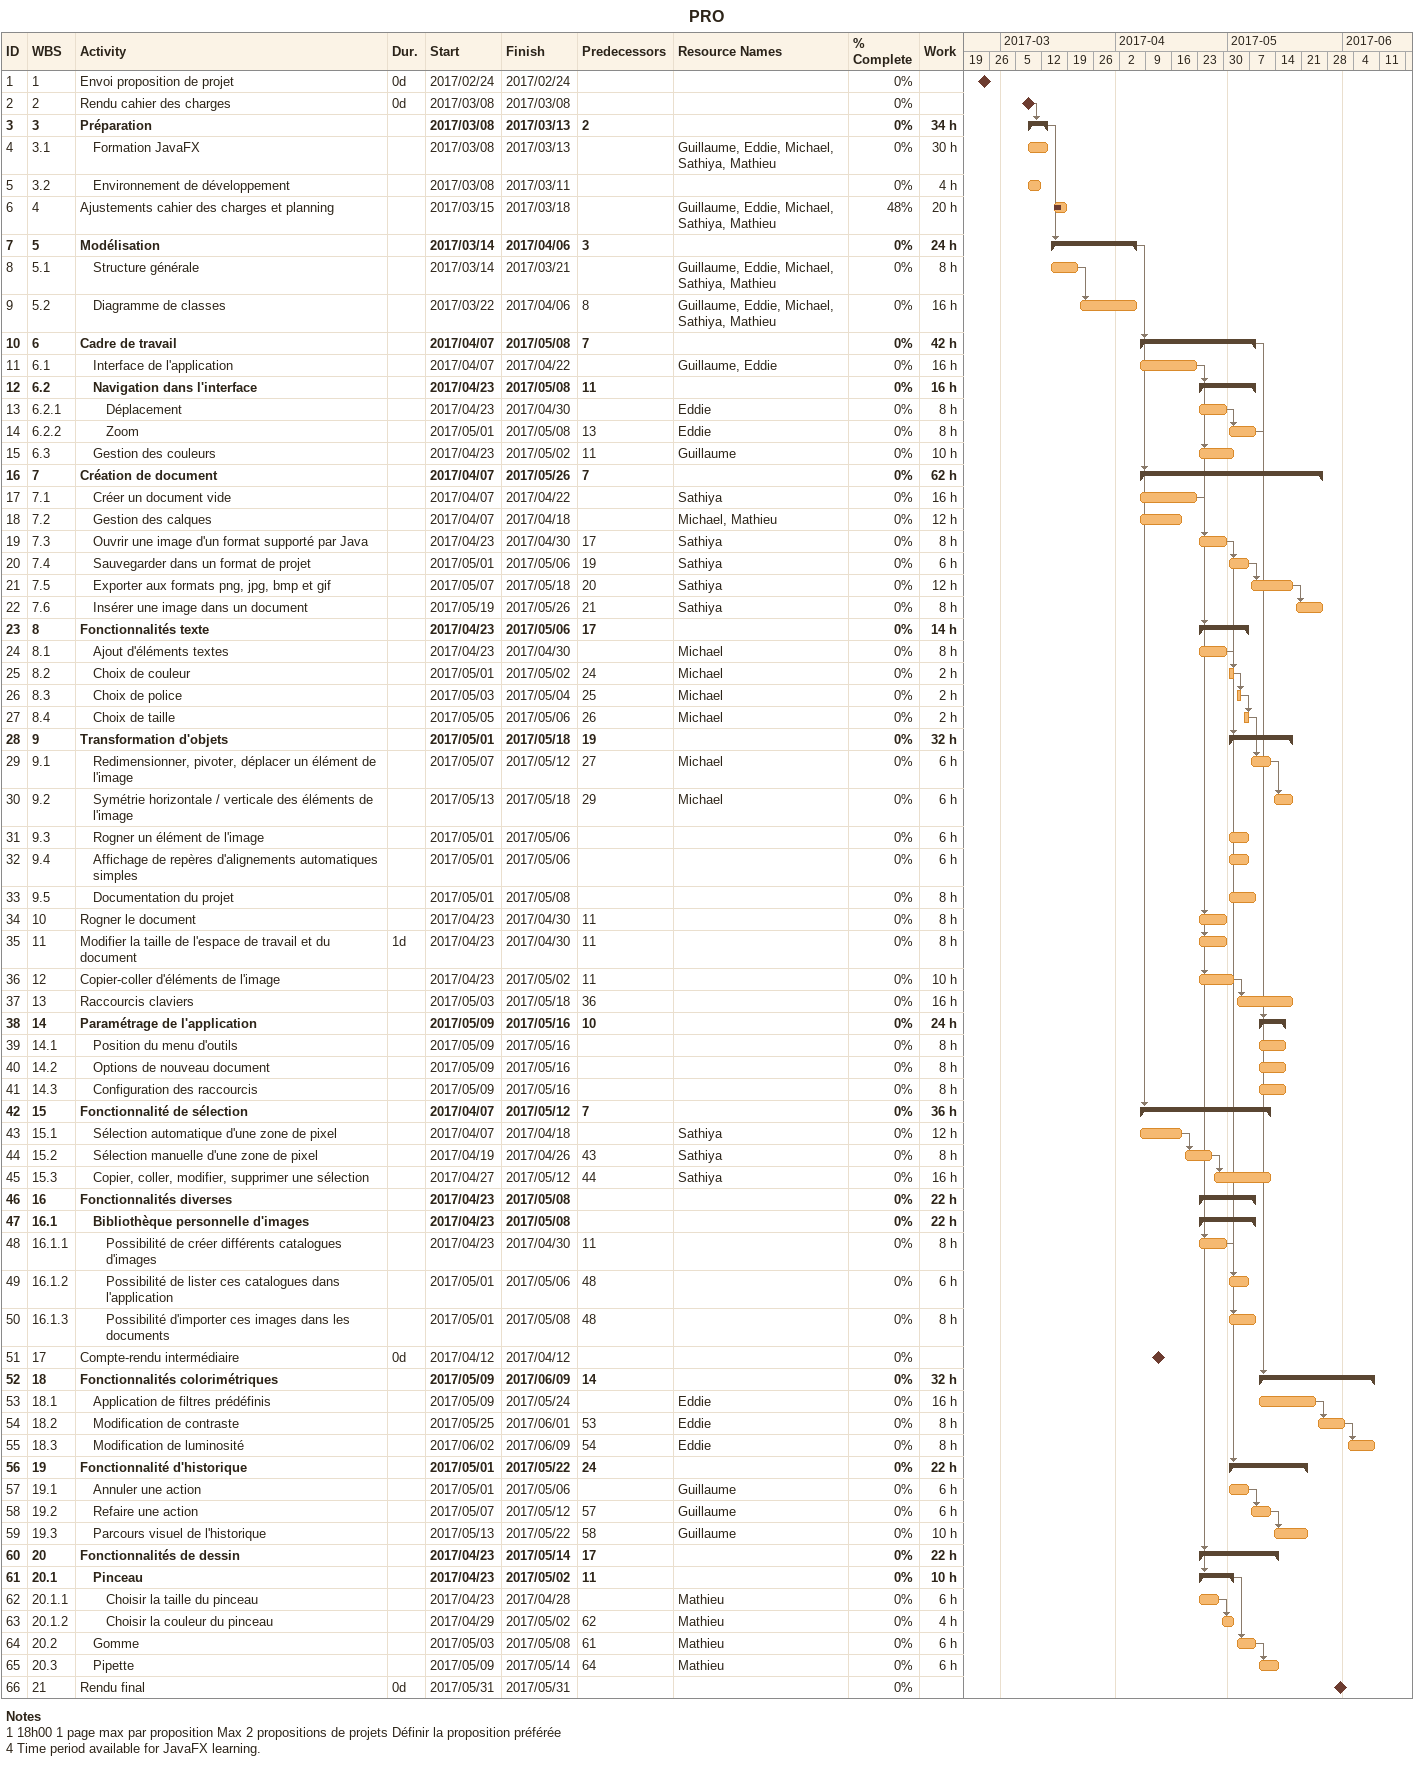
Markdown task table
PRO

| ID | WBS | Task | Duration | Start | Finish | Predecessors | Resources | % complete | Work (h) |
|---|---|---|---|---|---|---|---|---|---|
| 1 | 1 | Envoi proposition de projet | 0d | 2017-02-24 | 2017-02-24 |  |  | 0 |  |
| 2 | 2 | Rendu cahier des charges | 0d | 2017-03-08 | 2017-03-08 |  |  | 0 |  |
| 3 | 3 | **Préparation** |  | 2017-03-08 | 2017-03-13 | 2 |  | 0 | 34 |
| 4 | 3.1 | Formation JavaFX |  | 2017-03-08 | 2017-03-13 |  | Guillaume, Eddie, Michael, Sathiya, Mathieu | 0 | 30 |
| 5 | 3.2 | Environnement de développement |  | 2017-03-08 | 2017-03-11 |  |  | 0 | 4 |
| 6 | 4 | Ajustements cahier des charges et planning |  | 2017-03-15 | 2017-03-18 |  | Guillaume, Eddie, Michael, Sathiya, Mathieu | 48 | 20 |
| 7 | 5 | **Modélisation** |  | 2017-03-14 | 2017-04-06 | 3 |  | 0 | 24 |
| 8 | 5.1 | Structure générale |  | 2017-03-14 | 2017-03-21 |  | Guillaume, Eddie, Michael, Sathiya, Mathieu | 0 | 8 |
| 9 | 5.2 | Diagramme de classes |  | 2017-03-22 | 2017-04-06 | 8 | Guillaume, Eddie, Michael, Sathiya, Mathieu | 0 | 16 |
| 10 | 6 | **Cadre de travail** |  | 2017-04-07 | 2017-05-08 | 7 |  | 0 | 42 |
| 11 | 6.1 | Interface de l'application |  | 2017-04-07 | 2017-04-22 |  | Guillaume, Eddie | 0 | 16 |
| 12 | 6.2 | **Navigation dans l'interface** |  | 2017-04-23 | 2017-05-08 | 11 |  | 0 | 16 |
| 13 | 6.2.1 | Déplacement |  | 2017-04-23 | 2017-04-30 |  | Eddie | 0 | 8 |
| 14 | 6.2.2 | Zoom |  | 2017-05-01 | 2017-05-08 | 13 | Eddie | 0 | 8 |
| 15 | 6.3 | Gestion des couleurs |  | 2017-04-23 | 2017-05-02 | 11 | Guillaume | 0 | 10 |
| 16 | 7 | **Création de document** |  | 2017-04-07 | 2017-05-26 | 7 |  | 0 | 62 |
| 17 | 7.1 | Créer un document vide |  | 2017-04-07 | 2017-04-22 |  | Sathiya | 0 | 16 |
| 18 | 7.2 | Gestion des calques |  | 2017-04-07 | 2017-04-18 |  | Michael, Mathieu | 0 | 12 |
| 19 | 7.3 | Ouvrir une image d'un format supporté par Java |  | 2017-04-23 | 2017-04-30 | 17 | Sathiya | 0 | 8 |
| 20 | 7.4 | Sauvegarder dans un format de projet |  | 2017-05-01 | 2017-05-06 | 19 | Sathiya | 0 | 6 |
| 21 | 7.5 | Exporter aux formats png, jpg, bmp et gif |  | 2017-05-07 | 2017-05-18 | 20 | Sathiya | 0 | 12 |
| 22 | 7.6 | Insérer une image dans un document |  | 2017-05-19 | 2017-05-26 | 21 | Sathiya | 0 | 8 |
| 23 | 8 | **Fonctionnalités texte** |  | 2017-04-23 | 2017-05-06 | 17 |  | 0 | 14 |
| 24 | 8.1 | Ajout d'éléments textes |  | 2017-04-23 | 2017-04-30 |  | Michael | 0 | 8 |
| 25 | 8.2 | Choix de couleur |  | 2017-05-01 | 2017-05-02 | 24 | Michael | 0 | 2 |
| 26 | 8.3 | Choix de police |  | 2017-05-03 | 2017-05-04 | 25 | Michael | 0 | 2 |
| 27 | 8.4 | Choix de taille |  | 2017-05-05 | 2017-05-06 | 26 | Michael | 0 | 2 |
| 28 | 9 | **Transformation d'objets** |  | 2017-05-01 | 2017-05-18 | 19 |  | 0 | 32 |
| 29 | 9.1 | Redimensionner, pivoter, déplacer un élément de l'image |  | 2017-05-07 | 2017-05-12 | 27 | Michael | 0 | 6 |
| 30 | 9.2 | Symétrie horizontale / verticale des éléments de l'image |  | 2017-05-13 | 2017-05-18 | 29 | Michael | 0 | 6 |
| 31 | 9.3 | Rogner un élément de l'image |  | 2017-05-01 | 2017-05-06 |  |  | 0 | 6 |
| 32 | 9.4 | Affichage de repères d'alignements automatiques simples |  | 2017-05-01 | 2017-05-06 |  |  | 0 | 6 |
| 33 | 9.5 | Documentation du projet |  | 2017-05-01 | 2017-05-08 |  |  | 0 | 8 |
| 34 | 10 | Rogner le document |  | 2017-04-23 | 2017-04-30 | 11 |  | 0 | 8 |
| 35 | 11 | Modifier la taille de l'espace de travail et du document | 1d | 2017-04-23 | 2017-04-30 | 11 |  | 0 | 8 |
| 36 | 12 | Copier-coller d'éléments de l'image |  | 2017-04-23 | 2017-05-02 | 11 |  | 0 | 10 |
| 37 | 13 | Raccourcis claviers |  | 2017-05-03 | 2017-05-18 | 36 |  | 0 | 16 |
| 38 | 14 | **Paramétrage de l'application** |  | 2017-05-09 | 2017-05-16 | 10 |  | 0 | 24 |
| 39 | 14.1 | Position du menu d'outils |  | 2017-05-09 | 2017-05-16 |  |  | 0 | 8 |
| 40 | 14.2 | Options de nouveau document |  | 2017-05-09 | 2017-05-16 |  |  | 0 | 8 |
| 41 | 14.3 | Configuration des raccourcis |  | 2017-05-09 | 2017-05-16 |  |  | 0 | 8 |
| 42 | 15 | **Fonctionnalité de sélection** |  | 2017-04-07 | 2017-05-12 | 7 |  | 0 | 36 |
| 43 | 15.1 | Sélection automatique d'une zone de pixel |  | 2017-04-07 | 2017-04-18 |  | Sathiya | 0 | 12 |
| 44 | 15.2 | Sélection manuelle d'une zone de pixel |  | 2017-04-19 | 2017-04-26 | 43 | Sathiya | 0 | 8 |
| 45 | 15.3 | Copier, coller, modifier, supprimer une sélection |  | 2017-04-27 | 2017-05-12 | 44 | Sathiya | 0 | 16 |
| 46 | 16 | **Fonctionnalités diverses** |  | 2017-04-23 | 2017-05-08 |  |  | 0 | 22 |
| 47 | 16.1 | **Bibliothèque personnelle d'images** |  | 2017-04-23 | 2017-05-08 |  |  | 0 | 22 |
| 48 | 16.1.1 | Possibilité de créer différents catalogues d'images |  | 2017-04-23 | 2017-04-30 | 11 |  | 0 | 8 |
| 49 | 16.1.2 | Possibilité de lister ces catalogues dans l'application |  | 2017-05-01 | 2017-05-06 | 48 |  | 0 | 6 |
| 50 | 16.1.3 | Possibilité d'importer ces images dans les documents |  | 2017-05-01 | 2017-05-08 | 48 |  | 0 | 8 |
| 51 | 17 | Compte-rendu intermédiaire | 0d | 2017-04-12 | 2017-04-12 |  |  | 0 |  |
| 52 | 18 | **Fonctionnalités colorimétriques** |  | 2017-05-09 | 2017-06-09 | 14 |  | 0 | 32 |
| 53 | 18.1 | Application de filtres prédéfinis |  | 2017-05-09 | 2017-05-24 |  | Eddie | 0 | 16 |
| 54 | 18.2 | Modification de contraste |  | 2017-05-25 | 2017-06-01 | 53 | Eddie | 0 | 8 |
| 55 | 18.3 | Modification de luminosité |  | 2017-06-02 | 2017-06-09 | 54 | Eddie | 0 | 8 |
| 56 | 19 | **Fonctionnalité d'historique** |  | 2017-05-01 | 2017-05-22 | 24 |  | 0 | 22 |
| 57 | 19.1 | Annuler une action |  | 2017-05-01 | 2017-05-06 |  | Guillaume | 0 | 6 |
| 58 | 19.2 | Refaire une action |  | 2017-05-07 | 2017-05-12 | 57 | Guillaume | 0 | 6 |
| 59 | 19.3 | Parcours visuel de l'historique |  | 2017-05-13 | 2017-05-22 | 58 | Guillaume | 0 | 10 |
| 60 | 20 | **Fonctionnalités de dessin** |  | 2017-04-23 | 2017-05-14 | 17 |  | 0 | 22 |
| 61 | 20.1 | **Pinceau** |  | 2017-04-23 | 2017-05-02 | 11 |  | 0 | 10 |
| 62 | 20.1.1 | Choisir la taille du pinceau |  | 2017-04-23 | 2017-04-28 |  | Mathieu | 0 | 6 |
| 63 | 20.1.2 | Choisir la couleur du pinceau |  | 2017-04-29 | 2017-05-02 | 62 | Mathieu | 0 | 4 |
| 64 | 20.2 | Gomme |  | 2017-05-03 | 2017-05-08 | 61 | Mathieu | 0 | 6 |
| 65 | 20.3 | Pipette |  | 2017-05-09 | 2017-05-14 | 64 | Mathieu | 0 | 6 |
| 66 | 21 | Rendu final | 0d | 2017-05-31 | 2017-05-31 |  |  | 0 |  |

Notes
- 1: 18h00 1 page max par proposition Max 2 propositions de projets Définir la proposition préférée
- 4: Time period available for JavaFX learning.
